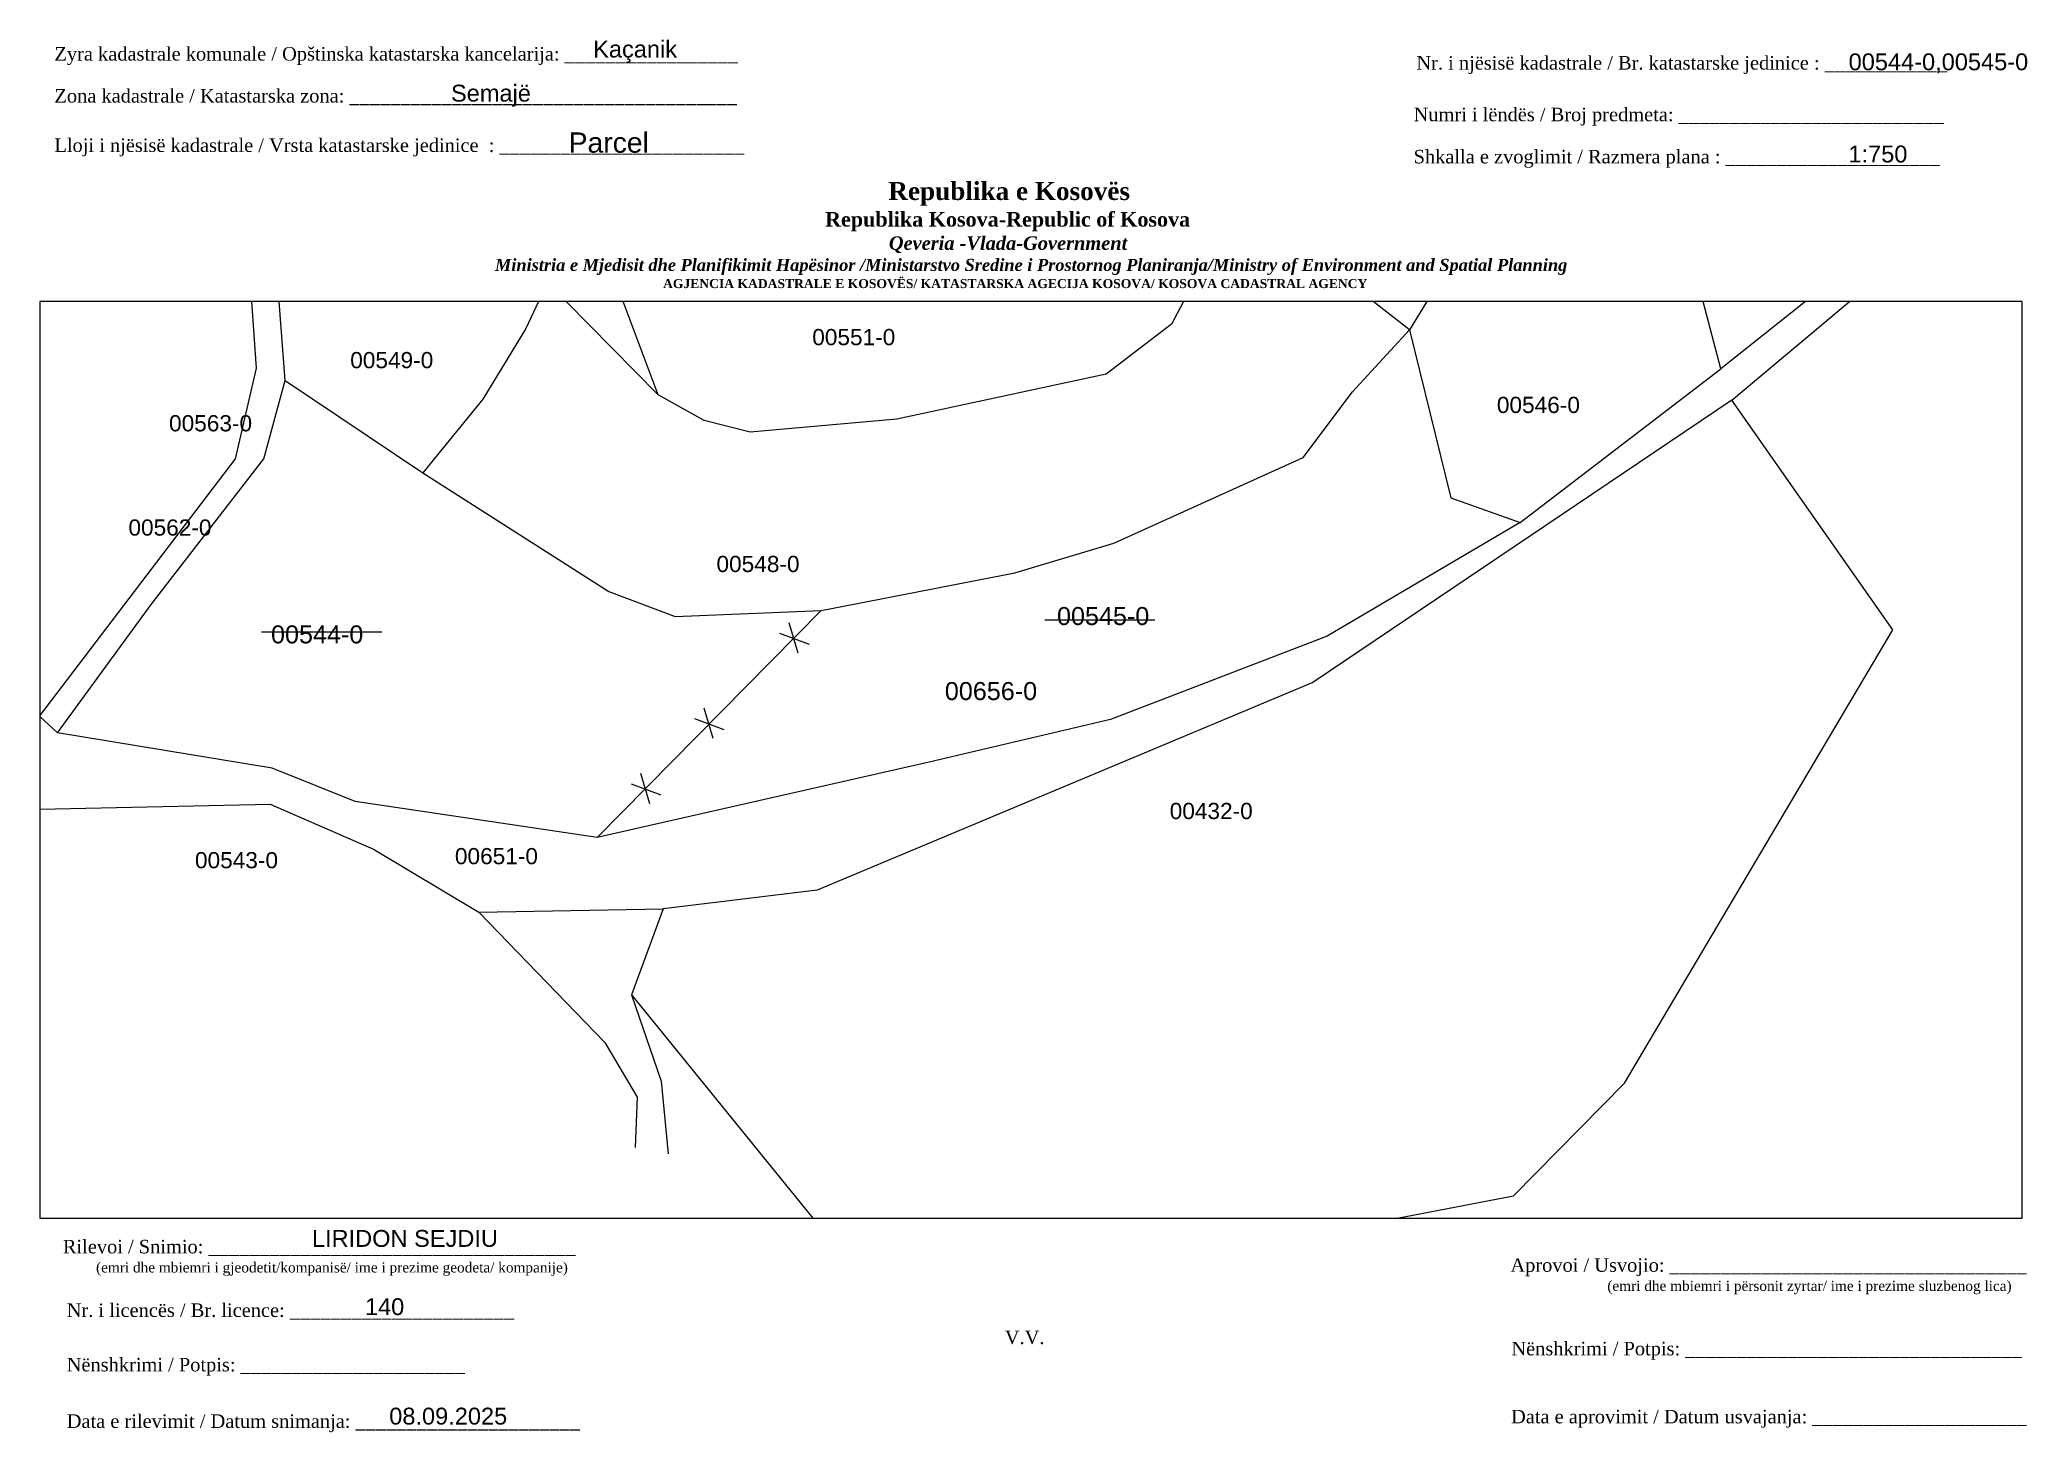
# Paper-space layout 'Manuali' of a CAD drawing. Header units: metres, sheet in millimetres. Extents: x 1 to 295, y 2 to 208.
# The model-space entities are those that its viewports show. They can reach past a viewport. Long polylines and large blocks are cut down to what shows.
import ezdxf

# ---------------------------------------------------------------- set-up
doc = ezdxf.new("R2010")
doc.units = ezdxf.units.M
doc.layers.get('0').update_dxf_attribs({"lineweight": 0})
for name, color, linetype, lineweight in [('Korniza e jashtme', 7, 'Continuous', 0), ('Nr Parceles Baze', 7, 'Continuous', 0), ('Nr-Kojshi', 251, 'Continuous', 0), ('Parc-Kojshi', 251, 'Continuous', 0), ('Parc-Re', 1, 'Continuous', 0), ('Parcela Baze', 7, 'Continuous', 0), ('sip', 1, 'Continuous', 0)]:
    doc.layers.add(name, color=color, linetype=linetype, lineweight=lineweight)
doc.styles.get("Standard").update_dxf_attribs({"font": 'arial.ttf'})

msp = doc.modelspace()

# ---------------------------------------------------------------- linework, layer by layer
at = {"layer": 'Parc-Kojshi'}
for points in [[(7510400.09, 4683228.55), (7510374.14, 4683212.72)], [(7510406.34, 4683204.54), (7510400.09, 4683228.55)], [(7510431.54, 4683224.55), (7510406.34, 4683204.54)], [(7510288.3, 4683201.65), (7510280.48, 4683222.35)], [(7510407.58, 4683201.06), (7510432.91, 4683222.32)], [(7510246.86, 4683203.24), (7510245.65, 4683219.39)], [(7510350.81, 4683219.95), (7510345.33, 4683209.48)], [(7510243.68, 4683204.61), (7510242.71, 4683218)], [(7510371.75, 4683208.85), (7510362.49, 4683216.1)], [(7510276, 4683214.12), (7510273.6, 4683209.01)], [(7510288.3, 4683201.65), (7510276, 4683214.12)], [(7510374.14, 4683212.72), (7510371.75, 4683208.85)], [(7510273.6, 4683209.01), (7510268.81, 4683201.17)], [(7510345.33, 4683209.48), (7510338.07, 4683203.93)], [(7510241.35, 4683194.51), (7510243.68, 4683204.61)], [(7510338.07, 4683203.93), (7510314.82, 4683198.94)], [(7510384.07, 4683187.46), (7510406.34, 4683204.54)], [(7510293.41, 4683198.78), (7510288.3, 4683201.65)], [(7510268.81, 4683201.17), (7510262.14, 4683192.96)], [(7510407.58, 4683201.06), (7510361.01, 4683169.66)], [(7510425.47, 4683175.51), (7510407.58, 4683201.06)], [(7510298.52, 4683197.5), (7510293.41, 4683198.78)], [(7510314.82, 4683198.94), (7510298.52, 4683197.5)], [(7510219.56, 4683165.91), (7510241.35, 4683194.51)], [(7510395.65, 4683125.12), (7510425.47, 4683175.51)], [(7510361.01, 4683169.66), (7510305.96, 4683146.58)], [(7510218.26, 4683163.04), (7510219.56, 4683165.91)], [(7510219.56, 4683165.91), (7510221.57, 4683164.05)], [(7510196.48, 4683147.83), (7510219.21, 4683155.58)], [(7510219.21, 4683155.58), (7510245.18, 4683156.14)], [(7510245.18, 4683156.14), (7510256.67, 4683151.15)], [(7510256.67, 4683151.15), (7510268.37, 4683144.13)], [(7510305.96, 4683146.58), (7510288.86, 4683144.52)], [(7510268.37, 4683144.13), (7510288.86, 4683144.52)], [(7510288.86, 4683144.52), (7510285.32, 4683134.95)], [(7510268.37, 4683144.13), (7510282.38, 4683129.64)], [(7510285.32, 4683134.95), (7510314.14, 4683099.43)], [(7510285.32, 4683134.95), (7510288.63, 4683125.33)], [(7510282.38, 4683129.64), (7510285.97, 4683123.55)], [(7510288.63, 4683125.33), (7510289.39, 4683117.25)], [(7510383.33, 4683112.59), (7510395.65, 4683125.12)], [(7510285.97, 4683123.55), (7510285.73, 4683117.98)], [(7510314.14, 4683099.43), (7510383.33, 4683112.59)]]:
    msp.add_lwpolyline(points, dxfattribs=at)
at = {"layer": 'Parc-Re', "flags": 128}
msp.add_lwpolyline([(7510281.52, 4683152.44), (7510254.63, 4683156.45), (7510245.41, 4683160.14), (7510221.57, 4683164.05), (7510231.98, 4683178.33), (7510244.49, 4683194.54), (7510246.86, 4683203.24), (7510262.14, 4683192.96), (7510282.82, 4683179.78), (7510290.19, 4683177.01), (7510306.39, 4683177.67), (7510327.92, 4683181.84), (7510338.9, 4683185.14), (7510359.94, 4683194.66), (7510365.43, 4683201.98), (7510371.75, 4683208.85), (7510376.34, 4683190.2), (7510384.07, 4683187.46), (7510362.62, 4683174.82), (7510338.53, 4683165.55), (7510318.41, 4683160.79)], close=True, dxfattribs=at)
at = {"layer": 'Parcela Baze', "flags": 128}
for points in [[(7510371.75, 4683208.85), (7510376.34, 4683190.2), (7510384.07, 4683187.46), (7510362.62, 4683174.82), (7510338.53, 4683165.55), (7510318.41, 4683160.79), (7510281.52, 4683152.44), (7510306.39, 4683177.67), (7510327.92, 4683181.84), (7510338.9, 4683185.14), (7510359.94, 4683194.66), (7510365.43, 4683201.98), (7510371.75, 4683208.85)], [(7510306.39, 4683177.67), (7510281.52, 4683152.44), (7510254.63, 4683156.45), (7510245.41, 4683160.14), (7510221.57, 4683164.05), (7510231.98, 4683178.33), (7510244.49, 4683194.54), (7510246.86, 4683203.24), (7510262.14, 4683192.96), (7510282.82, 4683179.78), (7510290.19, 4683177.01), (7510306.39, 4683177.67)]]:
    msp.add_lwpolyline(points, dxfattribs=at)
at = {"layer": 'sip', "flags": 128}
for points in [[(7510244.23, 4683175.31), (7510257.58, 4683175.31)], [(7510303.86, 4683172.92), (7510302.86, 4683176.28)], [(7510331.26, 4683176.63), (7510343.47, 4683176.63)], [(7510301.78, 4683175.14), (7510305.06, 4683173.92)], [(7510294.4, 4683163.44), (7510293.39, 4683166.8)], [(7510292.31, 4683165.67), (7510295.6, 4683164.44)], [(7510285.28, 4683158.41), (7510288.57, 4683157.19)], [(7510287.37, 4683156.19), (7510286.36, 4683159.54)]]:
    msp.add_lwpolyline(points, dxfattribs=at)

# ---------------------------------------------------------------- texts
at = {"layer": 'Nr Parceles Baze'}
for s, p in [('00545-0', (7510332.6, 4683176.05)), ('00544-0', (7510245.28, 4683174.01))]:
    msp.add_text(s, height=2, dxfattribs=at).set_placement(p)
at = {"layer": 'Nr-Kojshi'}
for s, p in [('00551-0', (7510305.41, 4683207.16)), ('00549-0', (7510254.08, 4683204.6)), ('00546-0', (7510381.47, 4683199.62)), ('00563-0', (7510233.95, 4683197.58)), ('00562-0', (7510229.44, 4683185.99)), ('00548-0', (7510294.77, 4683181.94)), ('00432-0', (7510345.12, 4683154.48)), ('00651-0', (7510265.71, 4683149.46)), ('00543-0', (7510236.83, 4683149.01))]:
    msp.add_text(s, height=1.8, dxfattribs=at).set_placement(p)
at = {"layer": 'Parc-Re'}
msp.add_text('00656-0', height=2, dxfattribs=at).set_placement((7510320.14, 4683167.71))

psp = doc.layouts.new('Manuali')

# ---------------------------------------------------------------- texts
for s, p in [('Kaçanik', (82.96, 205.56)), ('00544-0,00545-0', (268.93, 203.67)), ('Semajë', (61.9, 199.03)), ('LIRIDON SEJDIU ', (41.3, 29.28)), ('140', (49.15, 19.16)), ('08.09.2025', (52.75, 2.94))]:
    psp.add_text(s, height=2.5).set_placement(p)
for s, insert, char_height, width, attachment_point in [('{\\fTimes New Roman|b0|i0|c0|p18;Zyra kadastrale komunale / Opštinska katastarska kancelarija: _________________}', (3.16, 207.11), 2, 100.6873, 1), ('{\\fTimes New Roman|b0|i0|c0|p18;Nr. i njësisë kadastrale / Br. katastarske jedinice : ____________}', (204.91, 205.77), 2, 79.9484, 1), ('{\\fTimes New Roman|b0|i0|c0|p18;Zona kadastrale / Katastarska zona: ______________________________________}', (3.16, 200.89), 2, 100.6873, 1), ('{\\fTimes New Roman|b0|i0|c0|p18;Numri i lëndës / Broj predmeta: __________________________}', (204.49, 198.12), 2, 79.9484, 1), ('{\\fArial|b0|i0|c0|p34;Parcel}', (85.27, 192.93), 3, 11.2939, 5), ('{\\fTimes New Roman|b0|i0|c0|p18;Lloji i njësisë kadastrale / Vrsta katastarske jedinice  : ________________________}', (3.16, 193.56), 2, 100.6873, 1), ('{\\fTimes New Roman|b0|i0|c0|p18;Shkalla e zvoglimit / Razmera plana : _____________________}', (204.49, 191.87), 2, 79.9484, 1), ('1:750', (273.27, 191.24), 2.5, 10.1784, 5), ('\\pi77.297;{\\fBook Antiqua|b1|i0|c0|p18;\\H1.333x;Republika e Kosovës\\fTimes New Roman|b1|i0|c0|p18;\\P\\pi67.927;\\fBook Antiqua|b1|i0|c0|p18;\\H0.8125x;Republika Kosova-Republic of Kosova\\fTimes New Roman|b1|i0|c0|p18;\\P\\pi77.378;\\fBook Antiqua|b1|i1|c0|p18;\\H0.9233x;Qeveria -Vlada-Government \\P\\pi13.032,l6,t23.033;\\fTimes New Roman|b1|i1|c0|p18;\\H0.9x;Ministria e Mjedisit dhe Planifikimit Hapësinor /Ministarstvo Sredine i Prostornog Planiranja/Ministry of Environment and Spatial Planning\\P\\pi43.931,l0,tz;\\fBook Antiqua|b1|i0|c0|p18;\\H0.7406x;AGJENCIA KADASTRALE E KOSOVËS/ KATASTARSKA AGECIJA KOSOVA/ KOSOVA CADASTRAL AGENCY}', (49.38, 187.11), 2, 191.8237, 1), ('{\\fTimes New Roman|b0|i0|c0|p18;Rilevoi / Snimio: ____________________________________\\P     \\H0.75x;(emri dhe mbiemri i gjeodetit/kompanisë/ ime i prezime geodeta/ kompanije)}', (42.38, 27.65), 2, 74.7958, 5), ('{\\fTimes New Roman|b0|i0|c0|p18; Aprovoi / Usvojio: ___________________________________\\P                    \\H0.75x;(emri dhe mbiemri i përsonit zyrtar/ ime i prezime sluzbenog lica)}', (218.08, 27.58), 2, 83.344, 1), ('{\\fTimes New Roman|b0|i0|c0|p18;Nr. i licencës / Br. licence: ______________________\\P                                }', (4.98, 20.89), 2, 83.344, 1), ('{\\fTimes New Roman|b0|i0|c0|p18;V.V.                                 }', (146.88, 15.84), 2, 5.7076, 5), ('{\\fTimes New Roman|b0|i0|c0|p18; Nënshkrimi / Potpis: _________________________________}', (218.22, 15.2), 2, 83.344, 1), ('{\\fTimes New Roman|b0|i0|c0|p18;Nënshkrimi / Potpis: ______________________\\P                                 }', (4.98, 12.82), 2, 83.344, 1), ('{\\fTimes New Roman|b0|i0|c0|p18;Data e rilevimit / Datum snimanja: ______________________\\P                                 }', (4.98, 4.45), 2, 83.344, 1), ('{\\fTimes New Roman|b0|i0|c0|p18; Data e aprovimit / Datum usvajanja: _____________________}', (218.17, 5.12), 2, 83.344, 1)]:
    psp.add_mtext(s, dxfattribs=dict(insert=insert, char_height=char_height, width=width, attachment_point=attachment_point))

# ---------------------------------------------------------------- viewports
at = {"layer": 'Korniza e jashtme', "view_target_point": (370776.43, 310629.57)}
psp.add_viewport(center=(147.8, 101.47), size=(293.63, 135.8449), view_center_point=(7139553.27, 4372531.5), view_height=101.8837, dxfattribs=at)

doc.saveas('drawing.dxf')
